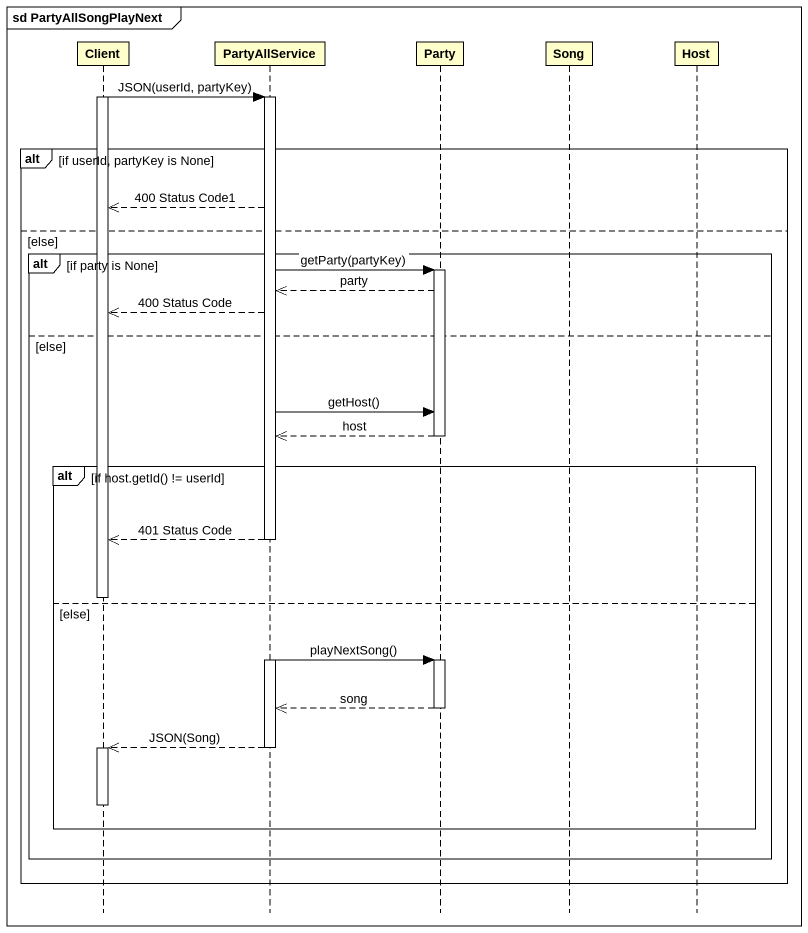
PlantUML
@startuml
mainframe sd PartyAllSongPlayNext
hide footbox
participant Client
participant PartyAllService
participant Party
participant Song
participant Host

activate Client
Client -> PartyAllService : JSON(userId, partyKey)
activate PartyAllService
alt if userId, partyKey is None
  PartyAllService -->> Client : 400 Status Code1
else else
  alt if party is None
    PartyAllService -> Party : getParty(partyKey)
    activate Party
    Party -->> PartyAllService : party
    PartyAllService -->> Client : 400 Status Code
  else else
    PartyAllService -> Party : getHost()
    Party -->> PartyAllService : host
    deactivate Party
    alt if host.getId() != userId
      PartyAllService -->> Client : 401 Status Code
      deactivate Client
    else else
      PartyAllService -> Party : playNextSong()
      activate Party
      Party -->> PartyAllService : song
      deactivate Party
      PartyAllService -->> Client : JSON(Song)
      deactivate PartyAllService
      activate Client
      deactivate Client
    end
  end
end
@enduml
